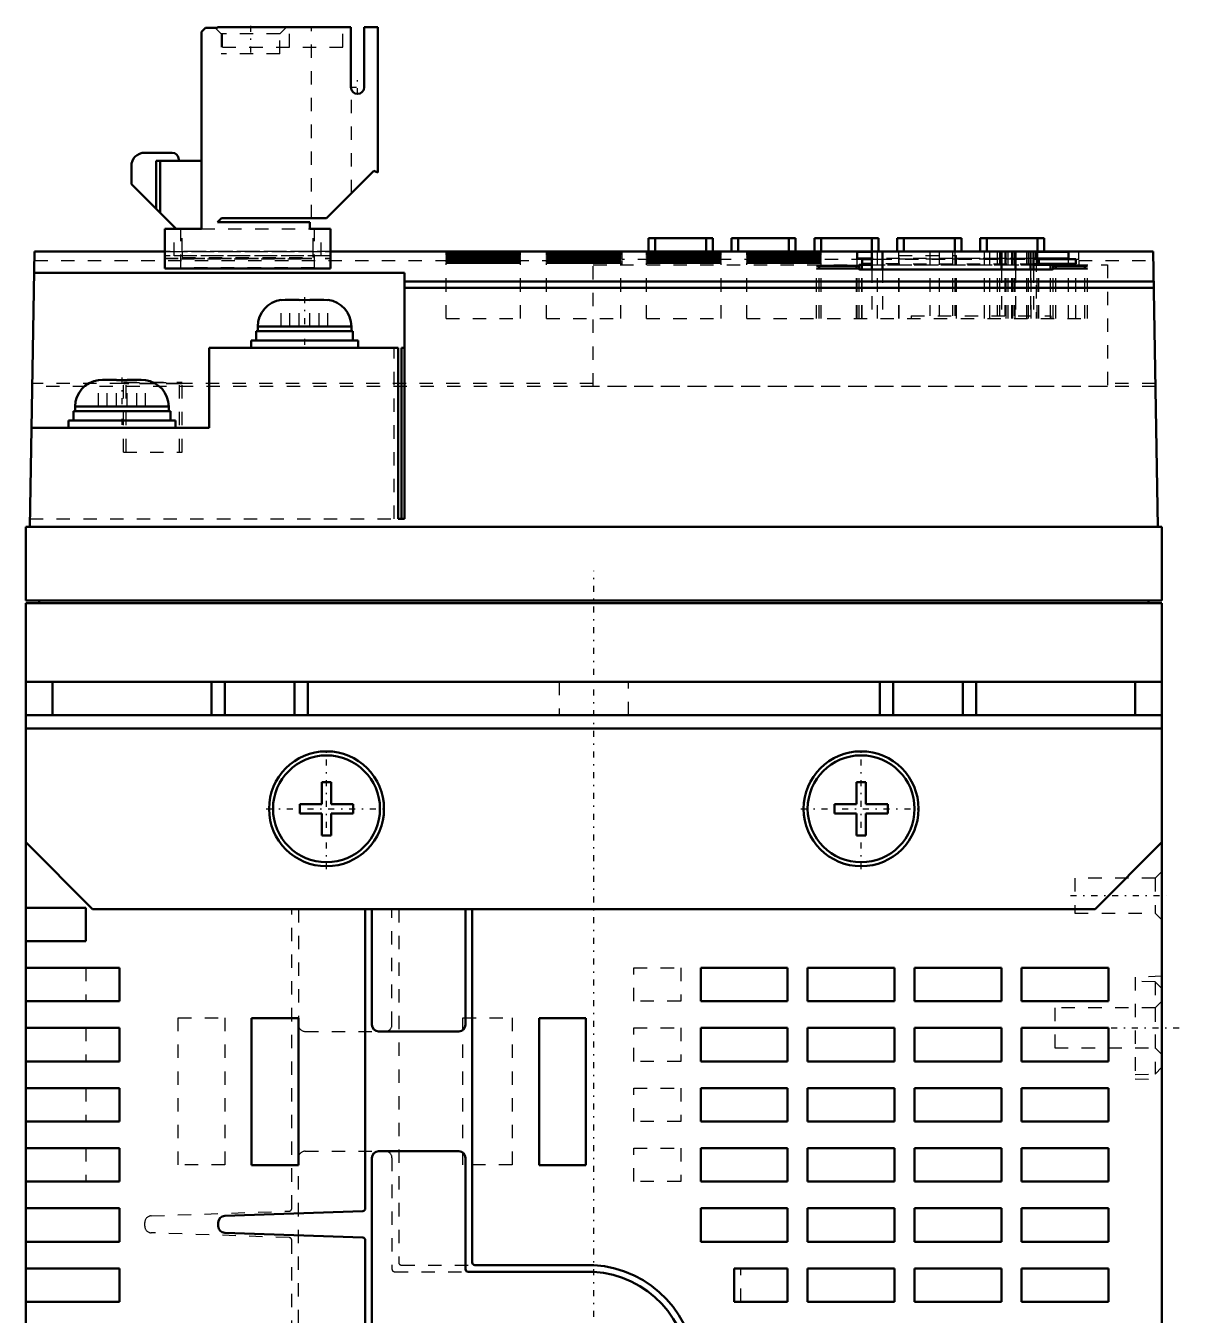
# Model space of a CAD drawing. Header units: millimetres. Extents: x 0 to 331, y -8 to 435.
# Drawn here: x 0 to 86.5, y 118.9 to 215.4 of the extents above; entities that cross this region are included whole.
import ezdxf

# ---------------------------------------------------------------- set-up
doc = ezdxf.new("R2010")
doc.units = ezdxf.units.MM
doc.linetypes.add('Center', pattern=[1.5, 0.45, -0.5, 0.05, -0.5])
doc.linetypes.add('Dashed', pattern=[2, 1, -1])
for name, color, linetype, lineweight in [('AM_4', 7, 'Continuous', 50), ('AM_6', 2, 'Continuous', 35), ('AM_7', 7, 'Center', 25), ('AM_9', 6, 'Dashed', 25)]:
    doc.layers.add(name, color=color, linetype=linetype, lineweight=lineweight)

# ---------------------------------------------------------------- blocks, each defined once
blk = doc.blocks.new('2_MEDLN83SE_5_in_MEDLN83SE_1100')
at = {"layer": 'AM_4'}
for p, q in [((13.15, 214.95), (13.45, 215.25)), ((13.45, 215.25), (14.35, 215.25)), ((14.35, 215.3), (24.325, 215.3)), ((14.35, 215.25), (14.35, 215.3)), ((24.325, 215.3), (24.325, 210.8)), ((25.325, 215.3), (26.35, 215.3)), ((25.325, 210.8), (25.325, 215.3)), ((26.35, 215.3), (26.35, 204.42)), ((13.15, 200.2), (13.15, 214.95)), ((10.95, 205.9), (8.9, 205.9)), ((7.9, 203.55), (7.9, 204.9)), ((13.15, 205.3), (9.75, 205.3)), ((9.75, 201.7), (9.75, 205.3)), ((10.05, 201.4), (10.05, 205.3)), ((11.45, 205.4), (11.45, 205.3)), ((26.05, 204.544), (22.506, 201)), ((26.35, 204.42), (26.05, 204.544)), ((7.9, 203.55), (11.25, 200.2)), ((14.65, 201), (14.35, 200.7)), ((22.506, 201), (14.65, 201)), ((10.4, 200.2), (13.15, 200.2)), ((10.4, 197.238), (10.4, 200.2)), ((14.35, 200.7), (21.25, 200.7)), ((21.25, 200.7), (21.25, 200.2)), ((21.25, 200.2), (22.8, 200.2)), ((22.8, 197.238), (22.8, 200.2)), ((46.6, 199.5), (51.4, 199.5)), ((46.6, 199.5), (46.6, 198.5)), ((47.1, 199.5), (47.1, 198.5)), ((50.9, 199.5), (50.9, 198.5)), ((51.4, 199.5), (51.4, 198.5)), ((52.8, 199.5), (52.8, 198.5)), ((52.8, 199.5), (57.6, 199.5)), ((53.3, 199.5), (53.3, 198.5)), ((57.1, 199.5), (57.1, 198.5)), ((57.6, 199.5), (57.6, 198.5)), ((59, 199.5), (59, 198.5)), ((59, 199.5), (63.8, 199.5)), ((59.5, 199.5), (59.5, 198.5)), ((63.3, 199.5), (63.3, 198.5)), ((63.8, 199.5), (63.8, 198.5)), ((65.2, 199.5), (70, 199.5)), ((65.2, 199.5), (65.2, 198.5)), ((65.7, 199.5), (65.7, 198.5)), ((69.5, 199.5), (69.5, 198.5)), ((70, 199.5), (70, 198.5)), ((71.4, 199.5), (76.2, 199.5)), ((71.4, 199.5), (71.4, 198.5)), ((71.9, 199.5), (71.9, 198.5)), ((75.7, 199.5), (75.7, 198.5)), ((76.2, 199.5), (76.2, 198.5)), ((0.296, 177.9), (0.656, 198.5)), ((10.4, 198.5), (0.656, 198.5)), ((22.8, 198.5), (84.344, 198.5)), ((31.45, 198.499), (37.02, 198.499)), ((37.02, 198.495), (31.45, 198.495)), ((31.45, 198.489), (37.02, 198.489)), ((37.02, 198.481), (31.45, 198.481)), ((31.45, 198.472), (37.02, 198.472)), ((37.02, 198.459), (31.45, 198.459)), ((31.45, 198.445), (37.02, 198.445)), ((37.02, 198.428), (31.45, 198.428)), ((31.45, 198.411), (37.02, 198.411)), ((37.02, 198.389), (31.45, 198.389)), ((31.45, 198.367), (37.02, 198.367)), ((37.02, 198.341), (31.45, 198.341)), ((31.45, 198.315), (37.02, 198.315)), ((37.02, 198.285), (31.45, 198.285)), ((31.45, 198.255), (37.02, 198.255)), ((37.02, 198.22), (31.45, 198.22)), ((31.45, 198.186), (37.02, 198.186)), ((37.02, 198.146), (31.45, 198.146)), ((31.45, 198.108), (37.02, 198.108)), ((37.02, 198.064), (31.45, 198.064)), ((31.45, 198.022), (37.02, 198.022)), ((37.02, 197.974), (31.45, 197.974)), ((31.45, 197.928), (37.02, 197.928)), ((37.02, 197.875), (31.45, 197.875)), ((38.95, 198.499), (44.52, 198.499)), ((44.52, 198.495), (38.95, 198.495)), ((38.95, 198.489), (44.52, 198.489)), ((44.52, 198.481), (38.95, 198.481)), ((38.95, 198.472), (44.52, 198.472)), ((44.52, 198.459), (38.95, 198.459)), ((38.95, 198.445), (44.52, 198.445)), ((44.52, 198.428), (38.95, 198.428)), ((38.95, 198.411), (44.52, 198.411)), ((44.52, 198.389), (38.95, 198.389)), ((38.95, 198.367), (44.52, 198.367)), ((44.52, 198.341), (38.95, 198.341)), ((38.95, 198.315), (44.52, 198.315)), ((44.52, 198.285), (38.95, 198.285)), ((38.95, 198.255), (44.52, 198.255)), ((44.52, 198.22), (38.95, 198.22)), ((38.95, 198.186), (44.52, 198.186)), ((44.52, 198.146), (38.95, 198.146)), ((38.95, 198.108), (44.52, 198.108)), ((44.52, 198.064), (38.95, 198.064)), ((38.95, 198.022), (44.52, 198.022)), ((44.52, 197.974), (38.95, 197.974)), ((38.95, 197.928), (44.52, 197.928)), ((44.52, 197.875), (38.95, 197.875)), ((46.45, 198.499), (52.02, 198.499)), ((52.02, 198.495), (46.45, 198.495)), ((46.45, 198.489), (52.02, 198.489)), ((52.02, 198.481), (46.45, 198.481)), ((46.45, 198.472), (52.02, 198.472)), ((52.02, 198.459), (46.45, 198.459)), ((46.45, 198.445), (52.02, 198.445)), ((52.02, 198.428), (46.45, 198.428)), ((46.45, 198.411), (52.02, 198.411)), ((52.02, 198.389), (46.45, 198.389)), ((46.45, 198.367), (52.02, 198.367)), ((52.02, 198.341), (46.45, 198.341)), ((46.45, 198.315), (52.02, 198.315)), ((52.02, 198.285), (46.45, 198.285)), ((46.45, 198.255), (52.02, 198.255)), ((52.02, 198.22), (46.45, 198.22)), ((46.45, 198.186), (52.02, 198.186)), ((52.02, 198.146), (46.45, 198.146)), ((46.45, 198.108), (52.02, 198.108)), ((52.02, 198.064), (46.45, 198.064)), ((46.45, 198.022), (52.02, 198.022)), ((52.02, 197.974), (46.45, 197.974)), ((46.45, 197.928), (52.02, 197.928)), ((52.02, 197.875), (46.45, 197.875)), ((53.95, 198.499), (59.52, 198.499)), ((59.52, 198.495), (53.95, 198.495)), ((53.95, 198.489), (59.52, 198.489)), ((59.52, 198.481), (53.95, 198.481)), ((53.95, 198.472), (59.52, 198.472)), ((59.52, 198.459), (53.95, 198.459)), ((53.95, 198.445), (59.52, 198.445)), ((59.52, 198.428), (53.95, 198.428)), ((53.95, 198.411), (59.52, 198.411)), ((59.52, 198.389), (53.95, 198.389)), ((53.95, 198.367), (59.52, 198.367)), ((59.52, 198.341), (53.95, 198.341)), ((53.95, 198.315), (59.52, 198.315)), ((59.52, 198.285), (53.95, 198.285)), ((53.95, 198.255), (59.52, 198.255)), ((59.52, 198.22), (53.95, 198.22)), ((53.95, 198.186), (59.52, 198.186)), ((59.52, 198.146), (53.95, 198.146)), ((53.95, 198.108), (59.52, 198.108)), ((59.52, 198.064), (53.95, 198.064)), ((53.95, 198.022), (59.52, 198.022)), ((59.52, 197.974), (53.95, 197.974)), ((53.95, 197.928), (59.52, 197.928)), ((59.52, 197.875), (53.95, 197.875)), ((62.216, 197.978), (62.216, 198.5)), ((62.216, 198.477), (63.3, 198.477)), ((63.3, 197.978), (62.216, 197.978)), ((62.57, 197.594), (62.57, 197.929)), ((62.57, 197.929), (63.3, 197.929)), ((63.3, 198.5), (63.3, 197.169)), ((64.1, 198.5), (64.1, 197.169)), ((73, 198.5), (73, 197.169)), ((74.054, 198.5), (74.054, 197.169)), ((75.165, 198.5), (75.165, 197.169)), ((75.4, 198.5), (75.4, 197.169)), ((78.016, 197.978), (75.4, 197.978)), ((75.4, 197.95), (75.795, 197.95)), ((75.6, 198.5), (75.6, 197.978)), ((75.6, 198.006), (75.667, 198.006)), ((75.667, 197.978), (75.667, 198.477)), ((75.667, 198.477), (78.016, 198.477)), ((75.795, 197.594), (75.795, 197.929)), ((75.795, 197.929), (78.57, 197.929)), ((78.016, 198.5), (78.016, 197.978)), ((78.57, 197.929), (78.57, 197.594)), ((84.344, 198.5), (84.704, 177.9)), ((0.628, 196.92), (28.323, 196.92)), ((22.8, 197.238), (10.4, 197.238)), ((28.323, 196.92), (28.323, 178.5)), ((31.45, 197.824), (37.02, 197.824)), ((37.02, 197.767), (31.45, 197.767)), ((31.45, 197.713), (37.02, 197.713)), ((37.02, 197.651), (31.45, 197.651)), ((38.95, 197.824), (44.52, 197.824)), ((44.52, 197.767), (38.95, 197.767)), ((38.95, 197.713), (44.52, 197.713)), ((44.52, 197.651), (38.95, 197.651)), ((46.45, 197.824), (52.02, 197.824)), ((52.02, 197.767), (46.45, 197.767)), ((46.45, 197.713), (52.02, 197.713)), ((52.02, 197.651), (46.45, 197.651)), ((53.95, 197.824), (59.52, 197.824)), ((59.52, 197.767), (53.95, 197.767)), ((53.95, 197.713), (59.52, 197.713)), ((59.52, 197.651), (53.95, 197.651)), ((59.35, 197.234), (59.35, 197.445)), ((59.35, 197.445), (62.15, 197.445)), ((62.15, 197.234), (59.35, 197.234)), ((62.15, 197.234), (62.15, 197.445)), ((62.35, 197.227), (62.35, 197.452)), ((62.55, 197.169), (62.55, 197.503)), ((62.55, 197.503), (63.3, 197.503)), ((76.663, 197.169), (62.55, 197.169)), ((63.3, 197.594), (62.57, 197.594)), ((75.795, 197.567), (75.4, 197.567)), ((75.4, 197.503), (76.663, 197.503)), ((78.57, 197.594), (75.795, 197.594)), ((76.663, 197.169), (76.663, 197.503)), ((76.863, 197.227), (76.863, 197.452)), ((77.063, 197.234), (77.063, 197.445)), ((77.063, 197.445), (79.25, 197.445)), ((79.25, 197.234), (77.063, 197.234)), ((79.25, 197.234), (79.25, 197.445)), ((84.383, 196.272), (28.323, 196.272)), ((84.392, 195.782), (28.323, 195.782)), ((19.11, 194.878), (19.414, 194.9)), ((20.46, 194.9), (19.414, 194.9)), ((22.306, 194.9), (21.26, 194.9)), ((22.306, 194.9), (22.61, 194.878)), ((17.24, 192.55), (17.24, 191.85)), ((24.48, 192.55), (17.24, 192.55)), ((17.36, 192.9), (17.36, 192.55)), ((24.36, 192.9), (17.36, 192.9)), ((24.36, 192.55), (24.36, 192.9)), ((24.48, 191.85), (24.48, 192.55)), ((13.71, 191.3), (27.861, 191.3)), ((13.71, 185.3), (13.71, 191.3)), ((16.86, 191.85), (16.86, 191.3)), ((24.86, 191.85), (16.86, 191.85)), ((24.86, 191.3), (24.86, 191.85)), ((27.861, 178.5), (27.861, 191.3)), ((28.123, 191.3), (28.323, 191.3)), ((28.123, 178.5), (28.123, 191.3)), ((5.446, 188.878), (5.75, 188.9)), ((6.796, 188.9), (5.75, 188.9)), ((8.642, 188.9), (7.596, 188.9)), ((8.642, 188.9), (8.946, 188.878)), ((3.576, 186.55), (3.576, 185.85)), ((10.816, 186.55), (3.576, 186.55)), ((3.696, 186.9), (3.696, 186.55)), ((10.696, 186.9), (3.696, 186.9)), ((10.696, 186.55), (10.696, 186.9)), ((10.816, 185.85), (10.816, 186.55)), ((0.425, 185.3), (13.71, 185.3)), ((3.196, 185.85), (3.196, 185.3)), ((11.196, 185.85), (3.196, 185.85)), ((11.196, 185.3), (11.196, 185.85)), ((0, 177.9), (0, 172.4)), ((85, 177.9), (0, 177.9)), ((27.861, 178.5), (28.323, 178.5)), ((85, 177.9), (85, 172.4)), ((85, 172.4), (0, 172.4)), ((0, 172.2), (0, 0.3)), ((85, 172.2), (0, 172.2)), ((1, 172.2), (1, 172.4)), ((84, 172.4), (84, 172.2)), ((85, 172.2), (85, 73.47)), ((0, 166.3), (85, 166.3)), ((2, 166.3), (2, 163.8)), ((13.9, 166.3), (13.9, 163.8)), ((14.9, 166.3), (14.9, 163.8)), ((20.1, 166.3), (20.1, 163.8)), ((21.1, 166.3), (21.1, 163.8)), ((63.9, 166.3), (63.9, 163.8)), ((64.9, 166.3), (64.9, 163.8)), ((70.1, 166.3), (70.1, 163.8)), ((71.1, 166.3), (71.1, 163.8)), ((83, 166.3), (83, 163.8)), ((85, 163.8), (0, 163.8)), ((85, 162.8), (0, 162.8)), ((22.15, 157.15), (22.15, 158.8)), ((22.15, 158.8), (22.85, 158.8)), ((22.85, 158.8), (22.85, 157.15)), ((62.15, 157.15), (62.15, 158.8)), ((62.15, 158.8), (62.85, 158.8)), ((62.85, 158.8), (62.85, 157.15)), ((20.5, 156.45), (20.5, 157.15)), ((20.5, 157.15), (22.15, 157.15)), ((22.15, 156.45), (20.5, 156.45)), ((22.15, 154.8), (22.15, 156.45)), ((22.85, 157.15), (24.5, 157.15)), ((24.5, 156.45), (22.85, 156.45)), ((22.85, 156.45), (22.85, 154.8)), ((24.5, 157.15), (24.5, 156.45)), ((60.5, 156.45), (60.5, 157.15)), ((60.5, 157.15), (62.15, 157.15)), ((62.15, 156.45), (60.5, 156.45)), ((62.15, 154.8), (62.15, 156.45)), ((62.85, 157.15), (64.5, 157.15)), ((64.5, 156.45), (62.85, 156.45)), ((62.85, 156.45), (62.85, 154.8)), ((64.5, 157.15), (64.5, 156.45)), ((22.85, 154.8), (22.15, 154.8)), ((62.85, 154.8), (62.15, 154.8)), ((0, 154.3), (5, 149.3)), ((80, 149.3), (85, 154.3)), ((0, 149.4), (4.5, 149.4)), ((4.5, 149.4), (4.5, 146.9)), ((80, 149.3), (5, 149.3)), ((25.4, 126.893), (25.4, 149.3)), ((25.9, 149.3), (25.9, 140.64)), ((32.9, 140.64), (32.9, 149.3)), ((33.4, 149.3), (33.4, 122.85)), ((4.5, 146.9), (0, 146.9)), ((0, 144.9), (7, 144.9)), ((7, 144.9), (7, 142.4)), ((50.5, 142.4), (50.5, 144.9)), ((50.5, 144.9), (57, 144.9)), ((57, 144.9), (57, 142.4)), ((58.5, 142.4), (58.5, 144.9)), ((58.5, 144.9), (65, 144.9)), ((65, 144.9), (65, 142.4)), ((66.5, 142.4), (66.5, 144.9)), ((66.5, 144.9), (73, 144.9)), ((73, 144.9), (73, 142.4)), ((74.5, 142.4), (74.5, 144.9)), ((74.5, 144.9), (81, 144.9)), ((81, 144.9), (81, 142.4)), ((7, 142.4), (0, 142.4)), ((57, 142.4), (50.5, 142.4)), ((65, 142.4), (58.5, 142.4)), ((73, 142.4), (66.5, 142.4)), ((81, 142.4), (74.5, 142.4)), ((16.9, 130.139), (16.9, 141.139)), ((16.9, 141.139), (20.4, 141.139)), ((20.4, 141.139), (20.4, 130.139)), ((38.4, 130.139), (38.4, 141.139)), ((38.4, 141.139), (41.9, 141.139)), ((41.9, 141.139), (41.9, 130.139)), ((0, 140.4), (7, 140.4)), ((7, 140.4), (7, 137.9)), ((26.4, 140.14), (32.4, 140.14)), ((50.5, 137.9), (50.5, 140.4)), ((50.5, 140.4), (57, 140.4)), ((57, 140.4), (57, 137.9)), ((58.5, 137.9), (58.5, 140.4)), ((58.5, 140.4), (65, 140.4)), ((65, 140.4), (65, 137.9)), ((66.5, 137.9), (66.5, 140.4)), ((66.5, 140.4), (73, 140.4)), ((73, 140.4), (73, 137.9)), ((74.5, 137.9), (74.5, 140.4)), ((74.5, 140.4), (81, 140.4)), ((81, 140.4), (81, 137.9)), ((7, 137.9), (0, 137.9)), ((57, 137.9), (50.5, 137.9)), ((65, 137.9), (58.5, 137.9)), ((73, 137.9), (66.5, 137.9)), ((81, 137.9), (74.5, 137.9)), ((0, 135.9), (7, 135.9)), ((7, 135.9), (7, 133.4)), ((50.5, 133.4), (50.5, 135.9)), ((50.5, 135.9), (57, 135.9)), ((57, 135.9), (57, 133.4)), ((58.5, 133.4), (58.5, 135.9)), ((58.5, 135.9), (65, 135.9)), ((65, 135.9), (65, 133.4)), ((66.5, 133.4), (66.5, 135.9)), ((66.5, 135.9), (73, 135.9)), ((73, 135.9), (73, 133.4)), ((74.5, 133.4), (74.5, 135.9)), ((74.5, 135.9), (81, 135.9)), ((81, 135.9), (81, 133.4)), ((7, 133.4), (0, 133.4)), ((57, 133.4), (50.5, 133.4)), ((65, 133.4), (58.5, 133.4)), ((73, 133.4), (66.5, 133.4)), ((81, 133.4), (74.5, 133.4)), ((0, 131.4), (7, 131.4)), ((7, 131.4), (7, 128.9)), ((50.5, 128.9), (50.5, 131.4)), ((50.5, 131.4), (57, 131.4)), ((57, 131.4), (57, 128.9)), ((58.5, 128.9), (58.5, 131.4)), ((58.5, 131.4), (65, 131.4)), ((65, 131.4), (65, 128.9)), ((66.5, 128.9), (66.5, 131.4)), ((66.5, 131.4), (73, 131.4)), ((73, 131.4), (73, 128.9)), ((74.5, 128.9), (74.5, 131.4)), ((74.5, 131.4), (81, 131.4)), ((81, 131.4), (81, 128.9)), ((25.9, 85.3), (25.9, 130.67)), ((26.4, 131.17), (32.4, 131.17)), ((32.9, 130.67), (32.9, 122.35)), ((20.4, 130.139), (16.9, 130.139)), ((41.9, 130.139), (38.4, 130.139)), ((7, 128.9), (0, 128.9)), ((57, 128.9), (50.5, 128.9)), ((65, 128.9), (58.5, 128.9)), ((73, 128.9), (66.5, 128.9)), ((81, 128.9), (74.5, 128.9)), ((0, 126.9), (7, 126.9)), ((7, 126.9), (7, 124.4)), ((14.883, 126.333), (25.207, 126.693)), ((50.5, 124.4), (50.5, 126.9)), ((50.5, 126.9), (57, 126.9)), ((57, 126.9), (57, 124.4)), ((58.5, 124.4), (58.5, 126.9)), ((58.5, 126.9), (65, 126.9)), ((65, 126.9), (65, 124.4)), ((66.5, 124.4), (66.5, 126.9)), ((66.5, 126.9), (73, 126.9)), ((73, 126.9), (73, 124.4)), ((74.5, 124.4), (74.5, 126.9)), ((74.5, 126.9), (81, 126.9)), ((81, 126.9), (81, 124.4)), ((14.4, 125.567), (14.4, 125.833)), ((25.207, 124.707), (14.883, 125.067)), ((25.4, 85), (25.4, 124.507)), ((7, 124.4), (0, 124.4)), ((57, 124.4), (50.5, 124.4)), ((65, 124.4), (58.5, 124.4)), ((73, 124.4), (66.5, 124.4)), ((81, 124.4), (74.5, 124.4)), ((33.6, 122.65), (42.5, 122.65)), ((0, 122.4), (7, 122.4)), ((7, 122.4), (7, 119.9)), ((33.1, 122.15), (42.485, 122.15)), ((53, 119.9), (53, 122.4)), ((53, 122.4), (57, 122.4)), ((57, 122.4), (57, 119.9)), ((58.5, 119.9), (58.5, 122.4)), ((58.5, 122.4), (65, 122.4)), ((65, 122.4), (65, 119.9)), ((66.5, 119.9), (66.5, 122.4)), ((66.5, 122.4), (73, 122.4)), ((73, 122.4), (73, 119.9)), ((74.5, 119.9), (74.5, 122.4)), ((74.5, 122.4), (81, 122.4)), ((81, 122.4), (81, 119.9)), ((7, 119.9), (0, 119.9)), ((57, 119.9), (53, 119.9)), ((65, 119.9), (58.5, 119.9)), ((73, 119.9), (66.5, 119.9)), ((81, 119.9), (74.5, 119.9))]:
    blk.add_line(p, q, dxfattribs=at)
for points in [[(59.15, 197.438), (59.161, 197.441), (59.194, 197.443), (59.244, 197.444), (59.306, 197.445), (59.35, 197.445)], [(59.35, 197.234), (59.284, 197.234), (59.225, 197.236), (59.18, 197.237), (59.155, 197.24), (59.15, 197.241)], [(62.35, 197.452), (62.339, 197.45), (62.306, 197.448), (62.256, 197.446), (62.194, 197.445), (62.15, 197.445)], [(62.15, 197.234), (62.216, 197.234), (62.275, 197.232), (62.32, 197.231), (62.345, 197.228), (62.35, 197.227)], [(62.35, 197.497), (62.361, 197.499), (62.394, 197.501), (62.444, 197.502), (62.506, 197.503), (62.55, 197.503)], [(62.55, 197.169), (62.484, 197.169), (62.425, 197.17), (62.38, 197.172), (62.355, 197.175), (62.35, 197.176)], [(76.663, 197.503), (76.729, 197.503), (76.788, 197.502), (76.833, 197.5), (76.858, 197.498), (76.863, 197.497)], [(76.863, 197.176), (76.852, 197.174), (76.819, 197.172), (76.769, 197.17), (76.707, 197.169), (76.663, 197.169)], [(77.063, 197.445), (76.997, 197.446), (76.938, 197.447), (76.893, 197.448), (76.868, 197.45), (76.863, 197.452)], [(76.863, 197.227), (76.874, 197.229), (76.907, 197.231), (76.957, 197.233), (77.019, 197.234), (77.063, 197.234)], [(79.25, 197.445), (79.316, 197.445), (79.375, 197.444), (79.42, 197.442), (79.445, 197.44), (79.45, 197.438)], [(79.45, 197.241), (79.439, 197.239), (79.406, 197.237), (79.356, 197.235), (79.294, 197.234), (79.25, 197.234)], [(20.46, 194.878), (20.86, 194.884), (21.26, 194.878)], [(6.796, 188.878), (7.196, 188.884), (7.596, 188.878)]]:
    blk.add_lwpolyline(points, dxfattribs=at)
for centre, radius in [((22.5, 156.8), 4.3), ((22.5, 156.8), 4), ((62.5, 156.8), 4.3), ((62.5, 156.8), 4)]:
    blk.add_circle(centre, radius, dxfattribs=at)
for centre, radius, start, end in [((24.825, 210.8), 0.5, 180, 0), ((8.9, 204.9), 1, 90, 180), ((10.95, 205.4), 0.5, 0, 90), ((19.36, 192.9), 2, 97.16341, 180), ((22.36, 192.9), 2, 0, 82.81689), ((5.696, 186.9), 2, 97.16341, 180), ((8.696, 186.9), 2, 0, 82.81689), ((26.4, 140.64), 0.5, 180, 270), ((32.4, 140.64), 0.5, 270, 0), ((26.4, 130.67), 0.5, 90, 180), ((32.4, 130.67), 0.5, 0, 90), ((25.2, 126.893), 0.2, 272, 0), ((14.9, 125.833), 0.5, 92, 180), ((14.9, 125.567), 0.5, 180, 268), ((25.2, 124.507), 0.2, 0, 88), ((33.6, 122.85), 0.2, 180, 270), ((42.006, 114.515), 8.15, 273.47673, 86.52327), ((33.1, 122.35), 0.2, 180, 270), ((42.006, 114.515), 7.65, 273.58859, 86.41141)]:
    blk.add_arc(centre, radius, start, end, dxfattribs=at)
at = {"layer": 'AM_7'}
for p, q in [((16.818, 215.4), (16.818, 213.2)), ((24.3, 210.8), (25.35, 210.8)), ((24.825, 210.275), (24.825, 211.325)), ((20.86, 195.08), (20.86, 191.12)), ((7.196, 189.08), (7.196, 185.12)), ((42.5, -8.315), (42.5, 174.615)), ((22.5, 152.285), (22.5, 161.315)), ((62.5, 152.285), (62.5, 161.315)), ((17.985, 156.8), (27.015, 156.8)), ((57.985, 156.8), (67.015, 156.8)), ((78.175, 150.3), (85.325, 150.3)), ((76.55, 140.4), (86.45, 140.4))]:
    blk.add_line(p, q, dxfattribs=at)
at = {"layer": 'AM_9'}
for p, q in [((14.168, 215.25), (14.618, 214.8)), ((14.725, 213.8), (14.725, 215.3)), ((19.018, 214.8), (19.518, 215.3)), ((19.725, 213.8), (19.725, 215.3)), ((21.375, 201), (21.375, 215.3)), ((23.725, 213.8), (23.725, 215.3)), ((14.618, 214.8), (14.618, 213.3)), ((19.018, 214.8), (14.618, 214.8)), ((19.018, 213.3), (19.018, 214.8)), ((19.018, 213.3), (14.618, 213.3)), ((14.725, 213.8), (23.725, 213.8)), ((24.375, 202.869), (24.375, 210.582)), ((11.1, 198.185), (11.1, 200.2)), ((11.6, 197.281), (11.6, 200.2)), ((11.7, 198.5), (11.7, 200.2)), ((13.15, 200.2), (21.25, 200.2)), ((21.5, 198.5), (21.5, 200.2)), ((21.6, 197.281), (21.6, 200.2)), ((22.1, 198.185), (22.1, 200.2)), ((0.644, 197.828), (44.615, 197.828)), ((22.8, 198.5), (10.4, 198.5)), ((22.8, 198.5), (10.4, 198.5)), ((10.4, 198.499), (22.8, 198.499)), ((22.8, 198.172), (10.4, 198.172)), ((10.4, 198.018), (22.8, 198.018)), ((10.4, 197.996), (22.8, 197.996)), ((11.1, 198.498), (22.1, 198.498)), ((22.1, 198.185), (11.1, 198.185)), ((11.6, 197.968), (21.6, 197.968)), ((11.7, 198.498), (11.7, 198.047)), ((21.5, 198.498), (11.7, 198.498)), ((11.7, 198.047), (21.5, 198.047)), ((21.5, 198.047), (21.5, 198.498)), ((31.45, 198.499), (31.45, 198.5)), ((31.45, 198.499), (37.02, 198.499)), ((37.02, 198.497), (31.45, 198.497)), ((31.45, 198.489), (31.45, 198.495)), ((31.45, 198.491), (37.02, 198.491)), ((37.02, 198.485), (31.45, 198.485)), ((31.45, 198.472), (31.45, 198.481)), ((31.45, 198.475), (37.02, 198.475)), ((37.02, 198.464), (31.45, 198.464)), ((31.45, 198.445), (31.45, 198.459)), ((31.45, 198.45), (37.02, 198.45)), ((37.02, 198.435), (31.45, 198.435)), ((31.45, 198.411), (31.45, 198.428)), ((31.45, 198.416), (37.02, 198.416)), ((37.02, 198.397), (31.45, 198.397)), ((31.45, 198.367), (31.45, 198.389)), ((31.45, 198.374), (37.02, 198.374)), ((37.02, 198.351), (31.45, 198.351)), ((31.45, 198.315), (31.45, 198.341)), ((31.45, 198.323), (37.02, 198.323)), ((37.02, 198.296), (31.45, 198.296)), ((31.45, 198.255), (31.45, 198.285)), ((31.45, 198.264), (37.02, 198.264)), ((37.02, 198.233), (31.45, 198.233)), ((31.45, 198.186), (31.45, 198.22)), ((31.45, 198.196), (37.02, 198.196)), ((37.02, 198.161), (31.45, 198.161)), ((31.45, 198.108), (31.45, 198.146)), ((31.45, 198.12), (37.02, 198.12)), ((37.02, 198.081), (31.45, 198.081)), ((31.45, 198.022), (31.45, 198.064)), ((31.45, 198.035), (37.02, 198.035)), ((31.45, 197.928), (31.45, 197.974)), ((31.45, 197.824), (31.45, 197.875)), ((37.02, 198.499), (37.02, 198.5)), ((37.02, 198.489), (37.02, 198.495)), ((37.02, 198.472), (37.02, 198.481)), ((37.02, 198.445), (37.02, 198.459)), ((37.02, 198.411), (37.02, 198.428)), ((37.02, 198.367), (37.02, 198.389)), ((37.02, 198.315), (37.02, 198.341)), ((37.02, 198.255), (37.02, 198.285)), ((37.02, 198.186), (37.02, 198.22)), ((37.02, 198.108), (37.02, 198.146)), ((37.02, 198.022), (37.02, 198.064)), ((37.02, 197.928), (37.02, 197.974)), ((37.02, 197.824), (37.02, 197.875)), ((38.95, 198.499), (38.95, 198.5)), ((38.95, 198.499), (44.52, 198.499)), ((44.52, 198.497), (38.95, 198.497)), ((38.95, 198.489), (38.95, 198.495)), ((38.95, 198.491), (44.52, 198.491)), ((44.52, 198.485), (38.95, 198.485)), ((38.95, 198.472), (38.95, 198.481)), ((38.95, 198.475), (44.52, 198.475)), ((44.52, 198.464), (38.95, 198.464)), ((38.95, 198.445), (38.95, 198.459)), ((38.95, 198.45), (44.52, 198.45)), ((44.52, 198.435), (38.95, 198.435)), ((38.95, 198.411), (38.95, 198.428)), ((38.95, 198.416), (44.52, 198.416)), ((44.52, 198.397), (38.95, 198.397)), ((38.95, 198.367), (38.95, 198.389)), ((38.95, 198.374), (44.52, 198.374)), ((44.52, 198.351), (38.95, 198.351)), ((38.95, 198.315), (38.95, 198.341)), ((38.95, 198.323), (44.52, 198.323)), ((44.52, 198.296), (38.95, 198.296)), ((38.95, 198.255), (38.95, 198.285)), ((38.95, 198.264), (44.52, 198.264)), ((44.52, 198.233), (38.95, 198.233)), ((38.95, 198.186), (38.95, 198.22)), ((38.95, 198.196), (44.52, 198.196)), ((44.52, 198.161), (38.95, 198.161)), ((38.95, 198.108), (38.95, 198.146)), ((38.95, 198.12), (44.52, 198.12)), ((44.52, 198.081), (38.95, 198.081)), ((38.95, 198.022), (38.95, 198.064)), ((38.95, 198.035), (44.52, 198.035)), ((38.95, 197.928), (38.95, 197.974)), ((38.95, 197.824), (38.95, 197.875)), ((44.52, 198.499), (44.52, 198.5)), ((44.52, 198.489), (44.52, 198.495)), ((44.52, 198.472), (44.52, 198.481)), ((44.52, 198.445), (44.52, 198.459)), ((44.52, 198.411), (44.52, 198.428)), ((44.52, 198.367), (44.52, 198.389)), ((44.52, 198.315), (44.52, 198.341)), ((44.52, 198.255), (44.52, 198.285)), ((44.52, 198.186), (44.52, 198.22)), ((44.52, 198.108), (44.52, 198.146)), ((44.52, 198.022), (44.52, 198.064)), ((44.52, 197.928), (44.52, 197.974)), ((44.52, 197.824), (44.52, 197.875)), ((44.615, 197.9), (44.615, 198.5)), ((78.787, 197.9), (44.615, 197.9)), ((44.615, 197.5), (44.615, 197.828)), ((46.45, 198.499), (46.45, 198.5)), ((46.45, 198.499), (52.02, 198.499)), ((52.02, 198.497), (46.45, 198.497)), ((46.45, 198.489), (46.45, 198.495)), ((46.45, 198.491), (52.02, 198.491)), ((52.02, 198.485), (46.45, 198.485)), ((46.45, 198.472), (46.45, 198.481)), ((46.45, 198.475), (52.02, 198.475)), ((52.02, 198.464), (46.45, 198.464)), ((46.45, 198.445), (46.45, 198.459)), ((46.45, 198.45), (52.02, 198.45)), ((52.02, 198.435), (46.45, 198.435)), ((46.45, 198.411), (46.45, 198.428)), ((46.45, 198.416), (52.02, 198.416)), ((52.02, 198.397), (46.45, 198.397)), ((46.45, 198.367), (46.45, 198.389)), ((46.45, 198.374), (52.02, 198.374)), ((52.02, 198.351), (46.45, 198.351)), ((46.45, 198.315), (46.45, 198.341)), ((46.45, 198.323), (52.02, 198.323)), ((52.02, 198.296), (46.45, 198.296)), ((46.45, 198.255), (46.45, 198.285)), ((46.45, 198.264), (52.02, 198.264)), ((52.02, 198.233), (46.45, 198.233)), ((46.45, 198.186), (46.45, 198.22)), ((46.45, 198.196), (52.02, 198.196)), ((46.45, 198.108), (46.45, 198.146)), ((46.45, 198.022), (46.45, 198.064)), ((46.45, 197.928), (46.45, 197.974)), ((46.45, 197.824), (46.45, 197.875)), ((52.02, 198.499), (52.02, 198.5)), ((52.02, 198.489), (52.02, 198.495)), ((52.02, 198.472), (52.02, 198.481)), ((52.02, 198.445), (52.02, 198.459)), ((52.02, 198.411), (52.02, 198.428)), ((52.02, 198.367), (52.02, 198.389)), ((52.02, 198.315), (52.02, 198.341)), ((52.02, 198.255), (52.02, 198.285)), ((52.02, 198.186), (52.02, 198.22)), ((52.02, 198.108), (52.02, 198.146)), ((52.02, 198.022), (52.02, 198.064)), ((52.02, 197.928), (52.02, 197.974)), ((52.02, 197.824), (52.02, 197.875)), ((53.95, 198.499), (53.95, 198.5)), ((53.95, 198.499), (59.52, 198.499)), ((59.52, 198.497), (53.95, 198.497)), ((53.95, 198.489), (53.95, 198.495)), ((53.95, 198.491), (59.52, 198.491)), ((59.52, 198.485), (53.95, 198.485)), ((53.95, 198.472), (53.95, 198.481)), ((53.95, 198.475), (59.52, 198.475)), ((59.52, 198.464), (53.95, 198.464)), ((53.95, 198.445), (53.95, 198.459)), ((53.95, 198.45), (59.52, 198.45)), ((59.52, 198.435), (53.95, 198.435)), ((53.95, 198.411), (53.95, 198.428)), ((53.95, 198.416), (59.52, 198.416)), ((59.52, 198.397), (53.95, 198.397)), ((53.95, 198.367), (53.95, 198.389)), ((53.95, 198.374), (59.52, 198.374)), ((59.52, 198.351), (53.95, 198.351)), ((53.95, 198.315), (53.95, 198.341)), ((53.95, 198.323), (59.52, 198.323)), ((59.52, 198.296), (53.95, 198.296)), ((53.95, 198.255), (53.95, 198.285)), ((53.95, 198.264), (59.52, 198.264)), ((59.52, 198.233), (53.95, 198.233)), ((53.95, 198.186), (53.95, 198.22)), ((53.95, 198.196), (59.52, 198.196)), ((53.95, 198.108), (53.95, 198.146)), ((53.95, 198.022), (53.95, 198.064)), ((53.95, 197.928), (53.95, 197.974)), ((53.95, 197.824), (53.95, 197.875)), ((59.52, 198.499), (59.52, 198.5)), ((59.52, 198.489), (59.52, 198.495)), ((59.52, 198.472), (59.52, 198.481)), ((59.52, 198.445), (59.52, 198.459)), ((59.52, 198.411), (59.52, 198.428)), ((59.52, 198.367), (59.52, 198.389)), ((59.52, 198.315), (59.52, 198.341)), ((59.52, 198.255), (59.52, 198.285)), ((59.52, 198.186), (59.52, 198.22)), ((59.52, 198.108), (59.52, 198.146)), ((59.52, 198.022), (59.52, 198.064)), ((59.52, 197.928), (59.52, 197.974)), ((59.52, 197.824), (59.52, 197.875)), ((62.216, 193.5), (62.216, 197.978)), ((63.3, 198.477), (65.316, 198.477)), ((75.4, 197.978), (63.3, 197.978)), ((63.3, 197.929), (65.345, 197.929)), ((63.7, 198.5), (63.7, 193.5)), ((65.316, 193.5), (65.316, 198.477)), ((65.316, 198.215), (69.638, 198.215)), ((65.345, 197.95), (75.4, 197.95)), ((65.345, 197.594), (65.345, 197.929)), ((67.65, 198.5), (67.65, 193.7)), ((68.338, 198.5), (68.338, 193.7)), ((69.345, 198.5), (69.345, 193.7)), ((69.5, 198.5), (69.5, 193.7)), ((69.638, 193.5), (69.638, 198.215)), ((69.638, 198.006), (75.6, 198.006)), ((71.7, 198.5), (71.7, 193.5)), ((72.1, 198.5), (72.1, 193.5)), ((72.669, 198.5), (72.669, 193.7)), ((72.86, 198.5), (72.86, 193.7)), ((73.262, 198.5), (73.262, 193.7)), ((73.32, 198.5), (73.32, 193.5)), ((73.485, 198.5), (73.485, 193.5)), ((73.753, 198.5), (73.753, 193.5)), ((73.835, 198.5), (73.835, 193.5)), ((73.95, 198.5), (73.95, 193.7)), ((74, 198.5), (74, 193.5)), ((74.864, 198.5), (74.864, 193.5)), ((75, 198.5), (75, 193.5)), ((75.2, 198.5), (75.2, 193.5)), ((75.6, 197.978), (75.6, 193.5)), ((75.667, 193.5), (75.667, 197.978)), ((78.016, 193.5), (78.016, 197.978)), ((78.787, 197.9), (78.787, 198.5)), ((78.787, 197.828), (78.787, 197.5)), ((78.787, 197.828), (84.356, 197.828)), ((21.6, 197.281), (11.6, 197.281)), ((31.45, 197.713), (31.45, 197.767)), ((31.45, 193.5), (31.45, 197.651)), ((37.02, 197.713), (37.02, 197.767)), ((37.02, 193.5), (37.02, 197.651)), ((38.95, 197.713), (38.95, 197.767)), ((38.95, 193.5), (38.95, 197.651)), ((42.463, 188.41), (42.463, 197.5)), ((42.463, 197.5), (80.935, 197.5)), ((44.52, 197.713), (44.52, 197.767)), ((44.52, 193.5), (44.52, 197.651)), ((46.45, 197.713), (46.45, 197.767)), ((46.45, 193.5), (46.45, 197.651)), ((52.02, 197.713), (52.02, 197.767)), ((52.02, 193.5), (52.02, 197.651)), ((53.95, 197.713), (53.95, 197.767)), ((53.95, 193.5), (53.95, 197.651)), ((59.15, 193.5), (59.15, 197.241)), ((59.35, 193.5), (59.35, 197.234)), ((59.52, 197.713), (59.52, 197.767)), ((59.52, 193.5), (59.52, 197.651)), ((62.15, 193.5), (62.15, 197.234)), ((62.35, 193.5), (62.35, 197.176)), ((62.55, 193.5), (62.55, 197.169)), ((62.57, 193.5), (62.57, 197.594)), ((65.345, 197.594), (63.3, 197.594)), ((63.3, 197.503), (75.4, 197.503)), ((63.3, 197.169), (63.3, 193.5)), ((64.1, 197.169), (64.1, 193.5)), ((65.345, 193.5), (65.345, 197.567)), ((75.4, 197.567), (65.345, 197.567)), ((73, 197.169), (73, 193.5)), ((74.054, 197.169), (74.054, 193.5)), ((75.165, 197.169), (75.165, 193.5)), ((75.4, 197.169), (75.4, 193.5)), ((75.795, 193.5), (75.795, 197.567)), ((76.663, 193.5), (76.663, 197.169)), ((76.863, 193.5), (76.863, 197.176)), ((77.063, 193.5), (77.063, 197.234)), ((78.57, 193.5), (78.57, 197.594)), ((79.25, 193.5), (79.25, 197.234)), ((79.45, 193.5), (79.45, 197.241)), ((80.935, 197.5), (80.935, 188.41)), ((19.11, 192.9), (19.11, 194.878)), ((19.76, 192.9), (19.76, 194.9)), ((20.46, 192.9), (20.46, 194.878)), ((21.26, 192.9), (21.26, 194.878)), ((21.96, 192.9), (21.96, 194.9)), ((22.61, 192.9), (22.61, 194.878)), ((31.45, 193.5), (37.02, 193.5)), ((38.95, 193.5), (44.52, 193.5)), ((46.45, 193.5), (52.02, 193.5)), ((53.95, 193.5), (79.45, 193.5)), ((66.25, 193.7), (76.7, 193.7)), ((66.25, 193.7), (66.25, 193.5)), ((76.7, 193.7), (76.7, 193.5)), ((27.561, 178.5), (27.561, 191.3)), ((84.521, 188.406), (0.479, 188.406)), ((7.3, 188.622), (0.483, 188.622)), ((5.446, 186.9), (5.446, 188.878)), ((6.096, 186.9), (6.096, 188.9)), ((6.796, 186.9), (6.796, 188.878)), ((7.3, 188.729), (11.7, 188.729)), ((7.3, 183.5), (7.3, 188.729)), ((11.7, 188.598), (7.3, 188.598)), ((7.5, 188.701), (11.5, 188.701)), ((7.5, 183.5), (7.5, 188.701)), ((11.5, 188.622), (7.5, 188.622)), ((11.5, 188.601), (7.5, 188.601)), ((7.596, 186.9), (7.596, 188.878)), ((8.296, 186.9), (8.296, 188.9)), ((8.946, 186.9), (8.946, 188.878)), ((11.5, 183.5), (11.5, 188.701)), ((11.7, 183.5), (11.7, 188.729)), ((42.463, 188.622), (11.7, 188.622)), ((80.935, 188.41), (42.463, 188.41)), ((84.517, 188.622), (80.935, 188.622)), ((7.3, 183.5), (11.7, 183.5)), ((0.306, 178.5), (27.861, 178.5)), ((39.9, 166.3), (39.9, 163.8)), ((45.1, 163.8), (45.1, 166.3)), ((84.5, 151.6), (78.5, 151.6)), ((78.5, 151.6), (78.5, 149)), ((85, 152.1), (84.5, 151.6)), ((84.5, 151.6), (84.5, 149)), ((19.9, 126.893), (19.9, 149.3)), ((20.4, 149.3), (20.4, 141.139)), ((27.4, 140.64), (27.4, 149.3)), ((27.9, 149.3), (27.9, 122.85)), ((78.5, 149), (84.5, 149)), ((84.5, 149), (85, 148.5)), ((4.5, 144.9), (4.5, 142.4)), ((45.5, 142.4), (45.5, 144.9)), ((45.5, 144.9), (49, 144.9)), ((49, 144.9), (49, 142.4)), ((85, 144.27), (83, 144.2)), ((83, 144.2), (83, 136.6)), ((84.5, 143.857), (83, 143.883)), ((85, 143.339), (84.5, 143.857)), ((84.5, 143.857), (84.5, 136.944)), ((49, 142.4), (45.5, 142.4)), ((84.5, 141.9), (77, 141.9)), ((77, 141.9), (77, 138.9)), ((85, 142.4), (84.5, 141.9)), ((84.5, 141.9), (84.5, 138.9)), ((11.4, 130.15), (11.4, 141.15)), ((11.4, 141.15), (14.9, 141.15)), ((14.9, 141.15), (14.9, 130.15)), ((32.7, 141.15), (36.4, 141.15)), ((32.7, 130.15), (32.7, 141.15)), ((36.4, 141.15), (36.4, 130.15)), ((4.5, 140.4), (4.5, 137.9)), ((20.9, 140.14), (26.4, 140.14)), ((45.5, 137.9), (45.5, 140.4)), ((45.5, 140.4), (49, 140.4)), ((49, 140.4), (49, 137.9)), ((77, 138.9), (84.5, 138.9)), ((84.5, 138.9), (85, 138.4)), ((49, 137.9), (45.5, 137.9)), ((84.5, 136.944), (85, 137.462)), ((83, 136.917), (84.5, 136.944)), ((83, 136.6), (85, 136.53)), ((4.5, 135.9), (4.5, 133.4)), ((45.5, 135.9), (49, 135.9)), ((45.5, 133.4), (45.5, 135.9)), ((49, 135.9), (49, 133.4)), ((49, 133.4), (45.5, 133.4)), ((4.5, 131.4), (4.5, 128.9)), ((45.5, 128.9), (45.5, 131.4)), ((45.5, 131.4), (49, 131.4)), ((49, 131.4), (49, 128.9)), ((20.9, 131.17), (26.4, 131.17)), ((27.4, 130.67), (27.4, 122.35)), ((14.9, 130.15), (11.4, 130.15)), ((20.4, 68.3), (20.4, 130.139)), ((36.4, 130.15), (32.7, 130.15)), ((49, 128.9), (45.5, 128.9)), ((9.383, 126.333), (19.707, 126.693)), ((8.9, 125.567), (8.9, 125.833)), ((19.707, 124.707), (9.383, 125.067)), ((19.9, 67.5), (19.9, 124.507)), ((28.1, 122.65), (33.6, 122.65)), ((27.6, 122.15), (33.1, 122.15)), ((53.506, 119.906), (53.506, 122.394)), ((53.506, 122.394), (56.994, 122.394)), ((56.994, 122.394), (56.994, 119.906)), ((56.994, 119.906), (53.506, 119.906))]:
    blk.add_line(p, q, dxfattribs=at)
for centre, radius, start, end in [((20.9, 140.64), 0.5, 180, 270), ((26.9, 140.64), 0.5, 270, 0), ((20.9, 130.67), 0.5, 90, 180), ((26.9, 130.67), 0.5, 0, 90), ((19.7, 126.893), 0.2, 272, 0), ((9.4, 125.833), 0.5, 92, 180), ((9.4, 125.567), 0.5, 180, 268), ((19.7, 124.507), 0.2, 0, 88), ((28.1, 122.85), 0.2, 180, 270), ((27.6, 122.35), 0.2, 180, 270)]:
    blk.add_arc(centre, radius, start, end, dxfattribs=at)
at = {"layer": 'AM_6', "flags": 8}
for tag, p in [('NN', (91.45, 215.4)), ('NT', (91.45, 214.9)), ('NB', (91.45, 214.4)), ('NBSYN', (91.45, 213.9)), ('CNSORDERNO', (91.45, 212.9)), ('LINA', (91.45, 213.4)), ('F', (91.45, 212.4)), ('MC', (91.45, 211.9)), ('PSV', (91.45, 211.4)), ('ES', (91.45, 210.9)), ('COMPANY', (91.45, 210.4))]:
    blk.add_attdef(tag, p, '', height=0.5, dxfattribs=at)
blk = doc.blocks.new('1_MEDLN83SE_1100')
blk.add_blockref('2_MEDLN83SE_5_in_MEDLN83SE_1100', (0, 0))
at = {"layer": 'AM_6', "flags": 8}
for tag, p in [('NN', (336.145, 434.83)), ('NT', (336.145, 434.33)), ('NB', (336.145, 433.83)), ('NBSYN', (336.145, 433.33)), ('LINA', (336.145, 432.83)), ('CNSORDERNO', (336.145, 432.33)), ('F', (336.145, 431.83)), ('MC', (336.145, 431.33)), ('PSV', (336.145, 430.83)), ('ES', (336.145, 430.33)), ('COMPANY', (336.145, 429.83))]:
    blk.add_attdef(tag, p, '', height=0.5, dxfattribs=at)

msp = doc.modelspace()

# ---------------------------------------------------------------- block references
msp.add_blockref('1_MEDLN83SE_1100', (0, 0))

doc.saveas('drawing.dxf')
